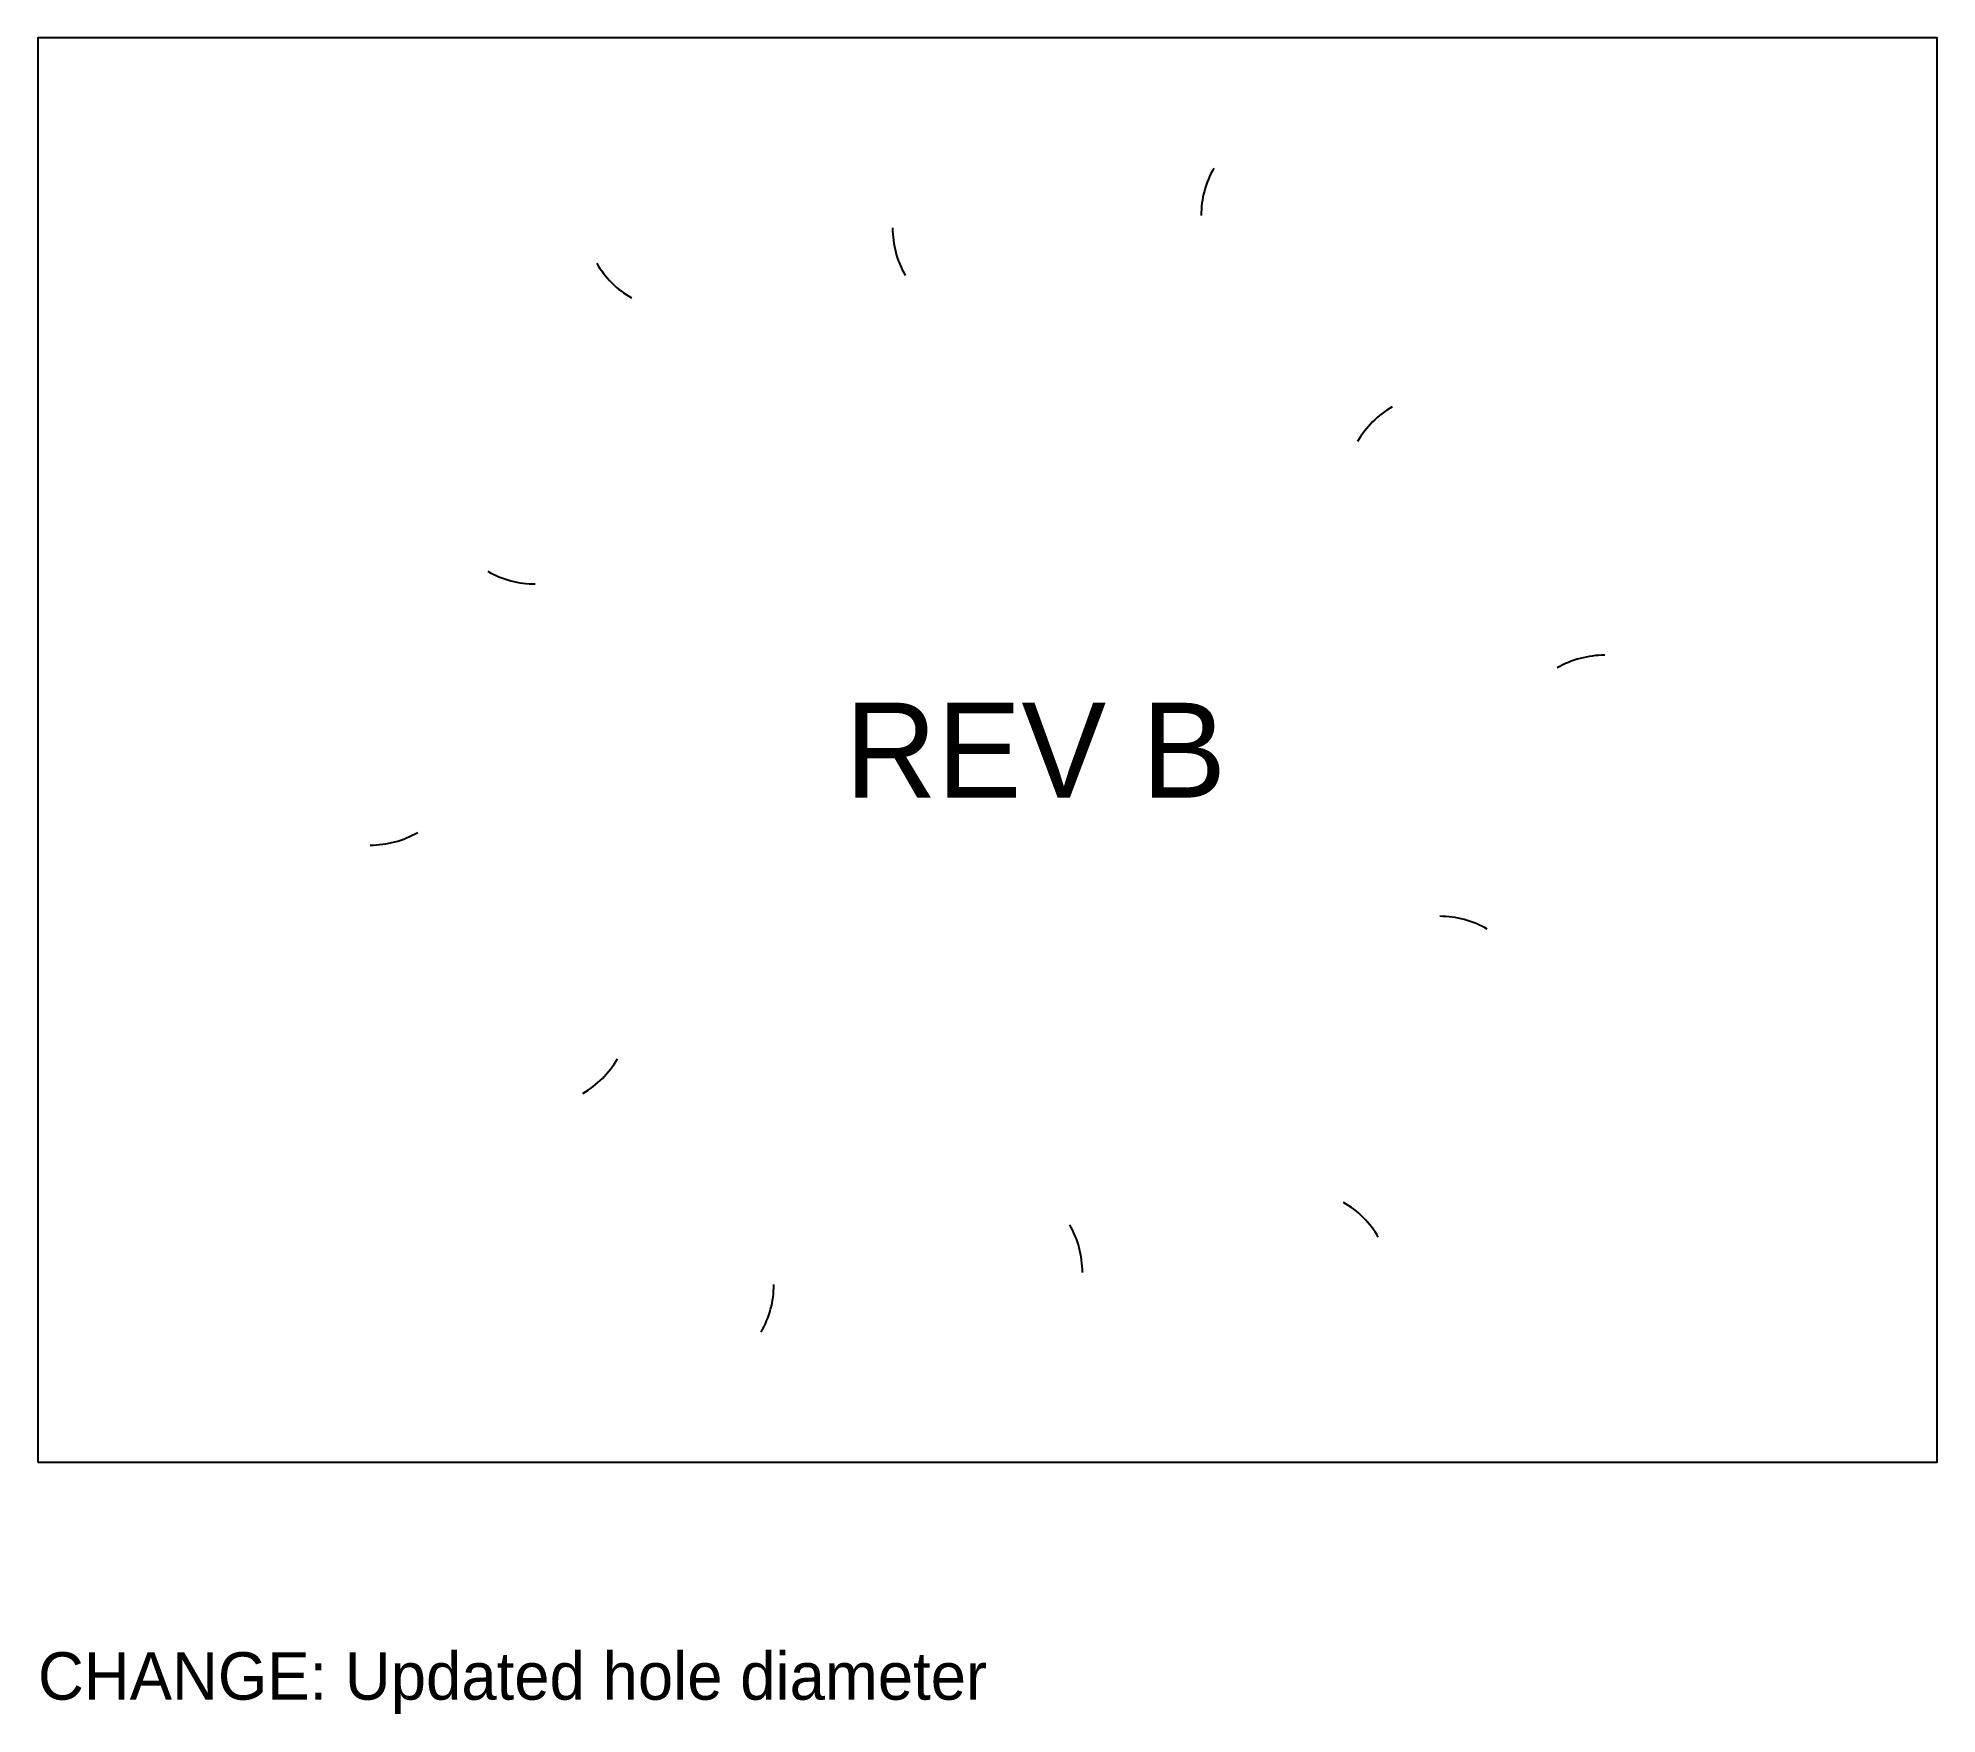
# Model space of a CAD drawing. Header units: metres. Extents: x 10 to 50, y 4.7 to 40.
import ezdxf

# ---------------------------------------------------------------- set-up
doc = ezdxf.new("R2010")
doc.units = ezdxf.units.M

msp = doc.modelspace()

# ---------------------------------------------------------------- linework, layer by layer
msp.add_lwpolyline([(10, 10), (50, 10), (50, 40), (10, 40), (10, 10)])
for centre, start, end in [((36.5, 36.258), 150, 180), ((30, 36), 180, 210), ((23.5, 36.258), 210, 240), ((39.526, 30.5), 120, 150), ((20.474, 30.5), 240, 270), ((43, 25), 90, 120), ((17, 25), 270, 300), ((39.526, 19.5), 420, 450), ((20.474, 19.5), 300, 330), ((36.5, 13.742), 390, 420), ((30, 14), 360, 390), ((23.5, 13.742), 330, 360)]:
    msp.add_arc(centre, 2, start, end)

# ---------------------------------------------------------------- texts
at = {"color": 1}
msp.add_text('REV B', height=2, dxfattribs=at).set_placement((27, 24))
msp.add_text('CHANGE: Updated hole diameter', height=1).set_placement((10, 5))

doc.saveas('drawing.dxf')
